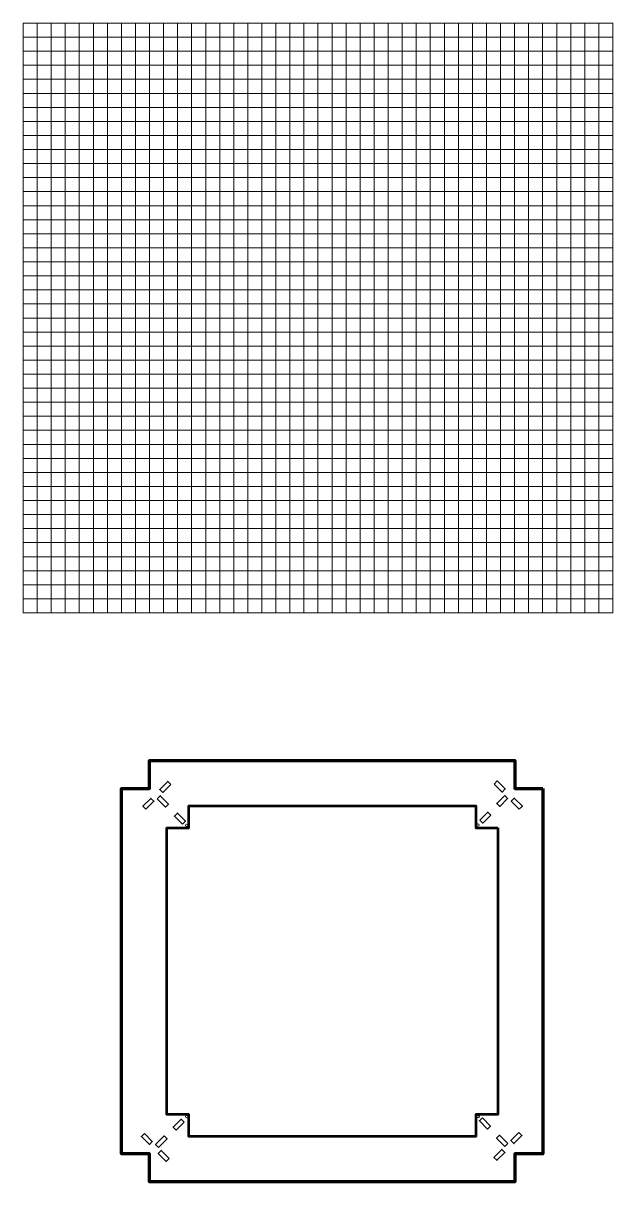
# Model space of a CAD drawing. Header units: centimetres. Extents: x -1 to 41, y -35 to 47.5.
import ezdxf

# ---------------------------------------------------------------- set-up
doc = ezdxf.new("R2010")
doc.units = ezdxf.units.CM
doc.header["$MEASUREMENT"] = 0
doc.layers.add('Capa 1', color=7, linetype='Continuous', lineweight=0)

# ---------------------------------------------------------------- blocks, each defined once
blk = doc.blocks.new('Block_1')
at = {"layer": 'Capa 1', "color": 254, "lineweight": 20}
for p, q in [((3.01, 47.521), (3.01, 23.523)), ((7.01, 47.521), (7.01, 23.523)), ((11.01, 47.521), (11.01, 23.523)), ((15.009, 47.521), (15.009, 23.523)), ((19.009, 47.521), (19.009, 23.523)), ((-0.989, 43.521), (23.009, 43.521)), ((-0.989, 39.521), (23.009, 39.521)), ((-0.989, 35.522), (23.009, 35.522)), ((-0.989, 31.522), (23.009, 31.522)), ((-0.989, 27.522), (23.009, 27.522))]:
    blk.add_line(p, q, dxfattribs=at)
blk.add_lwpolyline([(-0.989, 47.521), (23.009, 47.521), (23.009, 23.523), (-0.989, 23.523)], close=True, dxfattribs=at)
blk = doc.blocks.new('Block_2')
at = {"layer": 'Capa 1', "color": 254, "lineweight": 20}
for p, q in [((1.011, 47.521), (1.011, 35.522)), ((3.01, 47.521), (3.01, 35.522)), ((5.01, 47.521), (5.01, 35.522)), ((7.01, 47.521), (7.01, 35.522)), ((9.01, 47.521), (9.01, 35.522)), ((-0.989, 45.521), (11.01, 45.521)), ((-0.989, 43.521), (11.01, 43.521)), ((-0.989, 41.521), (11.01, 41.521)), ((-0.989, 39.521), (11.01, 39.521)), ((-0.989, 37.521), (11.01, 37.521))]:
    blk.add_line(p, q, dxfattribs=at)
blk.add_lwpolyline([(-0.989, 47.521), (11.01, 47.521), (11.01, 35.522), (-0.989, 35.522)], close=True, dxfattribs=at)
blk = doc.blocks.new('Block_3')
at = {"layer": 'Capa 1', "color": 254, "lineweight": 20}
for p, q in [((13.01, 47.521), (13.01, 35.522)), ((15.009, 47.521), (15.009, 35.522)), ((17.009, 47.521), (17.009, 35.522)), ((19.009, 47.521), (19.009, 35.522)), ((21.009, 47.521), (21.009, 35.522)), ((11.01, 45.521), (23.009, 45.521)), ((11.01, 43.521), (23.009, 43.521)), ((11.01, 41.521), (23.009, 41.521)), ((11.01, 39.521), (23.009, 39.521)), ((11.01, 37.521), (23.009, 37.521))]:
    blk.add_line(p, q, dxfattribs=at)
blk.add_lwpolyline([(11.01, 47.521), (23.009, 47.521), (23.009, 35.522), (11.01, 35.522)], close=True, dxfattribs=at)
blk = doc.blocks.new('Block_4')
at = {"layer": 'Capa 1', "color": 254, "lineweight": 20}
for p, q in [((1.011, 35.522), (1.011, 23.523)), ((3.01, 35.522), (3.01, 23.523)), ((5.01, 35.522), (5.01, 23.523)), ((7.01, 35.522), (7.01, 23.523)), ((9.01, 35.522), (9.01, 23.523)), ((-0.989, 33.522), (11.01, 33.522)), ((-0.989, 31.522), (11.01, 31.522)), ((-0.989, 29.522), (11.01, 29.522)), ((-0.989, 27.522), (11.01, 27.522)), ((-0.989, 25.522), (11.01, 25.522))]:
    blk.add_line(p, q, dxfattribs=at)
blk.add_lwpolyline([(-0.989, 35.522), (11.01, 35.522), (11.01, 23.523), (-0.989, 23.523)], close=True, dxfattribs=at)
blk = doc.blocks.new('Block_5')
at = {"layer": 'Capa 1', "color": 254, "lineweight": 20}
for p, q in [((13.01, 35.522), (13.01, 23.523)), ((15.009, 35.522), (15.009, 23.523)), ((17.009, 35.522), (17.009, 23.523)), ((19.009, 35.522), (19.009, 23.523)), ((21.009, 35.522), (21.009, 23.523)), ((23.009, 33.522), (11.01, 33.522)), ((23.009, 31.522), (11.01, 31.522)), ((23.009, 29.522), (11.01, 29.522)), ((23.009, 27.522), (11.01, 27.522)), ((23.009, 25.522), (11.01, 25.522))]:
    blk.add_line(p, q, dxfattribs=at)
blk.add_lwpolyline([(23.009, 35.522), (11.01, 35.522), (11.01, 23.523), (23.009, 23.523)], close=True, dxfattribs=at)
blk = doc.blocks.new('Block_6')
at = {"layer": 'Capa 1', "color": 254, "lineweight": 20}
for p, q in [((0.011, 47.521), (0.011, 41.521)), ((1.011, 47.521), (1.011, 41.521)), ((2.01, 47.521), (2.01, 41.521)), ((3.01, 47.521), (3.01, 41.521)), ((4.01, 47.521), (4.01, 41.521)), ((-0.989, 46.521), (5.01, 46.521)), ((-0.989, 45.521), (5.01, 45.521)), ((-0.989, 44.521), (5.01, 44.521)), ((-0.989, 43.521), (5.01, 43.521)), ((-0.989, 42.521), (5.01, 42.521))]:
    blk.add_line(p, q, dxfattribs=at)
blk.add_lwpolyline([(-0.989, 47.521), (5.01, 47.521), (5.01, 41.521), (-0.989, 41.521)], close=True, dxfattribs=at)
blk = doc.blocks.new('Block_7')
at = {"layer": 'Capa 1', "color": 254, "lineweight": 20}
for p, q in [((6.01, 47.521), (6.01, 41.521)), ((7.01, 47.521), (7.01, 41.521)), ((8.01, 47.521), (8.01, 41.521)), ((9.01, 47.521), (9.01, 41.521)), ((10.01, 47.521), (10.01, 41.521)), ((5.01, 46.521), (11.01, 46.521)), ((5.01, 45.521), (11.01, 45.521)), ((5.01, 44.521), (11.01, 44.521)), ((5.01, 43.521), (11.01, 43.521)), ((5.01, 42.521), (11.01, 42.521))]:
    blk.add_line(p, q, dxfattribs=at)
blk.add_lwpolyline([(5.01, 47.521), (11.01, 47.521), (11.01, 41.521), (5.01, 41.521)], close=True, dxfattribs=at)
blk = doc.blocks.new('Block_8')
at = {"layer": 'Capa 1', "color": 254, "lineweight": 20}
for p, q in [((12.01, 47.521), (12.01, 41.521)), ((13.01, 47.521), (13.01, 41.521)), ((14.01, 47.521), (14.01, 41.521)), ((15.009, 47.521), (15.009, 41.521)), ((16.009, 47.521), (16.009, 41.521)), ((11.01, 46.521), (17.009, 46.521)), ((11.01, 45.521), (17.009, 45.521)), ((11.01, 44.521), (17.009, 44.521)), ((11.01, 43.521), (17.009, 43.521)), ((11.01, 42.521), (17.009, 42.521))]:
    blk.add_line(p, q, dxfattribs=at)
blk.add_lwpolyline([(11.01, 47.521), (17.009, 47.521), (17.009, 41.521), (11.01, 41.521)], close=True, dxfattribs=at)
blk = doc.blocks.new('Block_9')
at = {"layer": 'Capa 1', "color": 254, "lineweight": 20}
for p, q in [((18.009, 47.521), (18.009, 41.521)), ((19.009, 47.521), (19.009, 41.521)), ((20.009, 47.521), (20.009, 41.521)), ((21.009, 47.521), (21.009, 41.521)), ((22.009, 47.521), (22.009, 41.521)), ((17.009, 46.521), (23.009, 46.521)), ((17.009, 45.521), (23.009, 45.521)), ((17.009, 44.521), (23.009, 44.521)), ((17.009, 43.521), (23.009, 43.521)), ((17.009, 42.521), (23.009, 42.521))]:
    blk.add_line(p, q, dxfattribs=at)
blk.add_lwpolyline([(17.009, 47.521), (23.009, 47.521), (23.009, 41.521), (17.009, 41.521)], close=True, dxfattribs=at)
blk = doc.blocks.new('Block_10')
at = {"layer": 'Capa 1', "color": 254, "lineweight": 20}
for p, q in [((0.011, 41.521), (0.011, 35.522)), ((1.011, 41.521), (1.011, 35.522)), ((2.01, 41.521), (2.01, 35.522)), ((3.01, 41.521), (3.01, 35.522)), ((4.01, 41.521), (4.01, 35.522)), ((-0.989, 40.521), (5.01, 40.521)), ((-0.989, 39.521), (5.01, 39.521)), ((-0.989, 38.521), (5.01, 38.521)), ((-0.989, 37.521), (5.01, 37.521)), ((-0.989, 36.521), (5.01, 36.521))]:
    blk.add_line(p, q, dxfattribs=at)
blk.add_lwpolyline([(-0.989, 41.521), (5.01, 41.521), (5.01, 35.522), (-0.989, 35.522)], close=True, dxfattribs=at)
blk = doc.blocks.new('Block_11')
at = {"layer": 'Capa 1', "color": 254, "lineweight": 20}
for p, q in [((6.01, 41.521), (6.01, 35.522)), ((7.01, 41.521), (7.01, 35.522)), ((8.01, 41.521), (8.01, 35.522)), ((9.01, 41.521), (9.01, 35.522)), ((10.01, 41.521), (10.01, 35.522)), ((5.01, 40.521), (11.01, 40.521)), ((5.01, 39.521), (11.01, 39.521)), ((5.01, 38.521), (11.01, 38.521)), ((5.01, 37.521), (11.01, 37.521)), ((5.01, 36.521), (11.01, 36.521))]:
    blk.add_line(p, q, dxfattribs=at)
blk.add_lwpolyline([(5.01, 41.521), (11.01, 41.521), (11.01, 35.522), (5.01, 35.522)], close=True, dxfattribs=at)
blk = doc.blocks.new('Block_12')
at = {"layer": 'Capa 1', "color": 254, "lineweight": 20}
for p, q in [((12.01, 41.521), (12.01, 35.522)), ((13.01, 41.521), (13.01, 35.522)), ((14.01, 41.521), (14.01, 35.522)), ((15.009, 41.521), (15.009, 35.522)), ((16.009, 41.521), (16.009, 35.522)), ((11.01, 40.521), (17.009, 40.521)), ((11.01, 39.521), (17.009, 39.521)), ((11.01, 38.521), (17.009, 38.521)), ((11.01, 37.521), (17.009, 37.521)), ((11.01, 36.521), (17.009, 36.521))]:
    blk.add_line(p, q, dxfattribs=at)
blk.add_lwpolyline([(11.01, 41.521), (17.009, 41.521), (17.009, 35.522), (11.01, 35.522)], close=True, dxfattribs=at)
blk = doc.blocks.new('Block_13')
at = {"layer": 'Capa 1', "color": 254, "lineweight": 20}
for p, q in [((18.009, 41.521), (18.009, 35.522)), ((19.009, 41.521), (19.009, 35.522)), ((20.009, 41.521), (20.009, 35.522)), ((21.009, 41.521), (21.009, 35.522)), ((22.009, 41.521), (22.009, 35.522)), ((17.009, 40.521), (23.009, 40.521)), ((17.009, 39.521), (23.009, 39.521)), ((17.009, 38.521), (23.009, 38.521)), ((17.009, 37.521), (23.009, 37.521)), ((17.009, 36.521), (23.009, 36.521))]:
    blk.add_line(p, q, dxfattribs=at)
blk.add_lwpolyline([(17.009, 41.521), (23.009, 41.521), (23.009, 35.522), (17.009, 35.522)], close=True, dxfattribs=at)
blk = doc.blocks.new('Block_14')
at = {"layer": 'Capa 1', "color": 254, "lineweight": 20}
for p, q in [((0.011, 35.522), (0.011, 29.522)), ((1.011, 35.522), (1.011, 29.522)), ((2.01, 35.522), (2.01, 29.522)), ((3.01, 35.522), (3.01, 29.522)), ((4.01, 35.522), (4.01, 29.522)), ((-0.989, 34.522), (5.01, 34.522)), ((-0.989, 33.522), (5.01, 33.522)), ((-0.989, 32.522), (5.01, 32.522)), ((-0.989, 31.522), (5.01, 31.522)), ((-0.989, 30.522), (5.01, 30.522))]:
    blk.add_line(p, q, dxfattribs=at)
blk.add_lwpolyline([(-0.989, 35.522), (5.01, 35.522), (5.01, 29.522), (-0.989, 29.522)], close=True, dxfattribs=at)
blk = doc.blocks.new('Block_15')
at = {"layer": 'Capa 1', "color": 254, "lineweight": 20}
for p, q in [((6.01, 35.522), (6.01, 29.522)), ((7.01, 35.522), (7.01, 29.522)), ((8.01, 35.522), (8.01, 29.522)), ((9.01, 35.522), (9.01, 29.522)), ((10.01, 35.522), (10.01, 29.522)), ((5.01, 34.522), (11.01, 34.522)), ((5.01, 33.522), (11.01, 33.522)), ((5.01, 32.522), (11.01, 32.522)), ((5.01, 31.522), (11.01, 31.522)), ((5.01, 30.522), (11.01, 30.522))]:
    blk.add_line(p, q, dxfattribs=at)
blk.add_lwpolyline([(5.01, 35.522), (11.01, 35.522), (11.01, 29.522), (5.01, 29.522)], close=True, dxfattribs=at)
blk = doc.blocks.new('Block_16')
at = {"layer": 'Capa 1', "color": 254, "lineweight": 20}
for p, q in [((12.01, 35.522), (12.01, 29.522)), ((13.01, 35.522), (13.01, 29.522)), ((14.01, 35.522), (14.01, 29.522)), ((15.009, 35.522), (15.009, 29.522)), ((16.009, 35.522), (16.009, 29.522)), ((11.01, 34.522), (17.009, 34.522)), ((11.01, 33.522), (17.009, 33.522)), ((11.01, 32.522), (17.009, 32.522)), ((11.01, 31.522), (17.009, 31.522)), ((11.01, 30.522), (17.009, 30.522))]:
    blk.add_line(p, q, dxfattribs=at)
blk.add_lwpolyline([(11.01, 35.522), (17.009, 35.522), (17.009, 29.522), (11.01, 29.522)], close=True, dxfattribs=at)
blk = doc.blocks.new('Block_17')
at = {"layer": 'Capa 1', "color": 254, "lineweight": 20}
for p, q in [((18.009, 35.522), (18.009, 29.522)), ((19.009, 35.522), (19.009, 29.522)), ((20.009, 35.522), (20.009, 29.522)), ((21.009, 35.522), (21.009, 29.522)), ((22.009, 35.522), (22.009, 29.522)), ((17.009, 34.522), (23.009, 34.522)), ((17.009, 33.522), (23.009, 33.522)), ((17.009, 32.522), (23.009, 32.522)), ((17.009, 31.522), (23.009, 31.522)), ((17.009, 30.522), (23.009, 30.522))]:
    blk.add_line(p, q, dxfattribs=at)
blk.add_lwpolyline([(17.009, 35.522), (23.009, 35.522), (23.009, 29.522), (17.009, 29.522)], close=True, dxfattribs=at)
blk = doc.blocks.new('Block_18')
at = {"layer": 'Capa 1', "color": 254, "lineweight": 20}
for p, q in [((0.011, 29.522), (0.011, 23.523)), ((1.011, 29.522), (1.011, 23.523)), ((2.01, 29.522), (2.01, 23.523)), ((3.01, 29.522), (3.01, 23.523)), ((4.01, 29.522), (4.01, 23.523)), ((-0.989, 28.522), (5.01, 28.522)), ((-0.989, 27.522), (5.01, 27.522)), ((-0.989, 26.522), (5.01, 26.522)), ((-0.989, 25.522), (5.01, 25.522)), ((-0.989, 24.522), (5.01, 24.522))]:
    blk.add_line(p, q, dxfattribs=at)
blk.add_lwpolyline([(-0.989, 29.522), (5.01, 29.522), (5.01, 23.523), (-0.989, 23.523)], close=True, dxfattribs=at)
blk = doc.blocks.new('Block_19')
at = {"layer": 'Capa 1', "color": 254, "lineweight": 20}
for p, q in [((6.01, 29.522), (6.01, 23.523)), ((7.01, 29.522), (7.01, 23.523)), ((8.01, 29.522), (8.01, 23.523)), ((9.01, 29.522), (9.01, 23.523)), ((10.01, 29.522), (10.01, 23.523)), ((5.01, 28.522), (11.01, 28.522)), ((5.01, 27.522), (11.01, 27.522)), ((5.01, 26.522), (11.01, 26.522)), ((5.01, 25.522), (11.01, 25.522)), ((5.01, 24.522), (11.01, 24.522))]:
    blk.add_line(p, q, dxfattribs=at)
blk.add_lwpolyline([(5.01, 29.522), (11.01, 29.522), (11.01, 23.523), (5.01, 23.523)], close=True, dxfattribs=at)
blk = doc.blocks.new('Block_20')
at = {"layer": 'Capa 1', "color": 254, "lineweight": 20}
for p, q in [((12.01, 29.522), (12.01, 23.523)), ((13.01, 29.522), (13.01, 23.523)), ((14.01, 29.522), (14.01, 23.523)), ((15.009, 29.522), (15.009, 23.523)), ((16.009, 29.522), (16.009, 23.523)), ((11.01, 28.522), (17.009, 28.522)), ((11.01, 27.522), (17.009, 27.522)), ((11.01, 26.522), (17.009, 26.522)), ((11.01, 25.522), (17.009, 25.522)), ((11.01, 24.522), (17.009, 24.522))]:
    blk.add_line(p, q, dxfattribs=at)
blk.add_lwpolyline([(11.01, 29.522), (17.009, 29.522), (17.009, 23.523), (11.01, 23.523)], close=True, dxfattribs=at)
blk = doc.blocks.new('Block_21')
at = {"layer": 'Capa 1', "color": 254, "lineweight": 20}
for p, q in [((18.009, 29.522), (18.009, 23.523)), ((19.009, 29.522), (19.009, 23.523)), ((20.009, 29.522), (20.009, 23.523)), ((21.009, 29.522), (21.009, 23.523)), ((22.009, 29.522), (22.009, 23.523)), ((17.009, 28.522), (23.009, 28.522)), ((17.009, 27.522), (23.009, 27.522)), ((17.009, 26.522), (23.009, 26.522)), ((17.009, 25.522), (23.009, 25.522)), ((17.009, 24.522), (23.009, 24.522))]:
    blk.add_line(p, q, dxfattribs=at)
blk.add_lwpolyline([(17.009, 29.522), (23.009, 29.522), (23.009, 23.523), (17.009, 23.523)], close=True, dxfattribs=at)
blk = doc.blocks.new('Block_22')
at = {"layer": 'Capa 1', "color": 254, "lineweight": 20}
for p, q in [((25.009, 47.521), (25.009, 35.522)), ((27.008, 47.521), (27.008, 35.522)), ((29.008, 47.521), (29.008, 35.522)), ((31.008, 47.521), (31.008, 35.522)), ((33.008, 47.521), (33.008, 35.522)), ((23.009, 45.521), (35.008, 45.521)), ((23.009, 43.521), (35.008, 43.521)), ((23.009, 41.521), (35.008, 41.521)), ((23.009, 39.521), (35.008, 39.521)), ((23.009, 37.521), (35.008, 37.521))]:
    blk.add_line(p, q, dxfattribs=at)
blk.add_lwpolyline([(23.009, 47.521), (35.008, 47.521), (35.008, 35.522), (23.009, 35.522)], close=True, dxfattribs=at)
blk = doc.blocks.new('Block_23')
at = {"layer": 'Capa 1', "color": 254, "lineweight": 20}
for p, q in [((25.009, 35.522), (25.009, 23.523)), ((27.008, 35.522), (27.008, 23.523)), ((29.008, 35.522), (29.008, 23.523)), ((31.008, 35.522), (31.008, 23.523)), ((33.008, 35.522), (33.008, 23.523)), ((23.009, 33.522), (35.008, 33.522)), ((23.009, 31.522), (35.008, 31.522)), ((23.009, 29.522), (35.008, 29.522)), ((23.009, 27.522), (35.008, 27.522)), ((23.009, 25.522), (35.008, 25.522))]:
    blk.add_line(p, q, dxfattribs=at)
blk.add_lwpolyline([(23.009, 35.522), (35.008, 35.522), (35.008, 23.523), (23.009, 23.523)], close=True, dxfattribs=at)
blk = doc.blocks.new('Block_24')
at = {"layer": 'Capa 1', "color": 254, "lineweight": 20}
for p, q in [((24.009, 47.521), (24.009, 41.521)), ((25.009, 47.521), (25.009, 41.521)), ((26.009, 47.521), (26.009, 41.521)), ((27.008, 47.521), (27.008, 41.521)), ((28.008, 47.521), (28.008, 41.521)), ((23.009, 46.521), (29.008, 46.521)), ((23.009, 45.521), (29.008, 45.521)), ((23.009, 44.521), (29.008, 44.521)), ((23.009, 43.521), (29.008, 43.521)), ((23.009, 42.521), (29.008, 42.521))]:
    blk.add_line(p, q, dxfattribs=at)
blk.add_lwpolyline([(23.009, 47.521), (29.008, 47.521), (29.008, 41.521), (23.009, 41.521)], close=True, dxfattribs=at)
blk = doc.blocks.new('Block_25')
at = {"layer": 'Capa 1', "color": 254, "lineweight": 20}
for p, q in [((30.008, 47.521), (30.008, 41.521)), ((31.008, 47.521), (31.008, 41.521)), ((32.008, 47.521), (32.008, 41.521)), ((33.008, 47.521), (33.008, 41.521)), ((34.008, 47.521), (34.008, 41.521)), ((29.008, 46.521), (35.008, 46.521)), ((29.008, 45.521), (35.008, 45.521)), ((29.008, 44.521), (35.008, 44.521)), ((29.008, 43.521), (35.008, 43.521)), ((29.008, 42.521), (35.008, 42.521))]:
    blk.add_line(p, q, dxfattribs=at)
blk.add_lwpolyline([(29.008, 47.521), (35.008, 47.521), (35.008, 41.521), (29.008, 41.521)], close=True, dxfattribs=at)
blk = doc.blocks.new('Block_26')
at = {"layer": 'Capa 1', "color": 254, "lineweight": 20}
for p, q in [((36.008, 47.521), (36.008, 41.521)), ((37.008, 47.521), (37.008, 41.521)), ((38.008, 47.521), (38.008, 41.521)), ((39.007, 47.521), (39.007, 41.521)), ((40.007, 47.521), (40.007, 41.521)), ((35.008, 46.521), (41.007, 46.521)), ((35.008, 45.521), (41.007, 45.521)), ((35.008, 44.521), (41.007, 44.521)), ((35.008, 43.521), (41.007, 43.521)), ((35.008, 42.521), (41.007, 42.521))]:
    blk.add_line(p, q, dxfattribs=at)
blk.add_lwpolyline([(35.008, 47.521), (41.007, 47.521), (41.007, 41.521), (35.008, 41.521)], close=True, dxfattribs=at)
blk = doc.blocks.new('Block_27')
at = {"layer": 'Capa 1', "color": 254, "lineweight": 20}
for p, q in [((24.009, 41.521), (24.009, 35.522)), ((25.009, 41.521), (25.009, 35.522)), ((26.009, 41.521), (26.009, 35.522)), ((27.008, 41.521), (27.008, 35.522)), ((28.008, 41.521), (28.008, 35.522)), ((23.009, 40.521), (29.008, 40.521)), ((23.009, 39.521), (29.008, 39.521)), ((23.009, 38.521), (29.008, 38.521)), ((23.009, 37.521), (29.008, 37.521)), ((23.009, 36.521), (29.008, 36.521))]:
    blk.add_line(p, q, dxfattribs=at)
blk.add_lwpolyline([(23.009, 41.521), (29.008, 41.521), (29.008, 35.522), (23.009, 35.522)], close=True, dxfattribs=at)
blk = doc.blocks.new('Block_28')
at = {"layer": 'Capa 1', "color": 254, "lineweight": 20}
for p, q in [((30.008, 41.521), (30.008, 35.522)), ((31.008, 41.521), (31.008, 35.522)), ((32.008, 41.521), (32.008, 35.522)), ((33.008, 41.521), (33.008, 35.522)), ((34.008, 41.521), (34.008, 35.522)), ((29.008, 40.521), (35.008, 40.521)), ((29.008, 39.521), (35.008, 39.521)), ((29.008, 38.521), (35.008, 38.521)), ((29.008, 37.521), (35.008, 37.521)), ((29.008, 36.521), (35.008, 36.521))]:
    blk.add_line(p, q, dxfattribs=at)
blk.add_lwpolyline([(29.008, 41.521), (35.008, 41.521), (35.008, 35.522), (29.008, 35.522)], close=True, dxfattribs=at)
blk = doc.blocks.new('Block_29')
at = {"layer": 'Capa 1', "color": 254, "lineweight": 20}
for p, q in [((36.008, 41.521), (36.008, 35.522)), ((37.008, 41.521), (37.008, 35.522)), ((38.008, 41.521), (38.008, 35.522)), ((39.007, 41.521), (39.007, 35.522)), ((40.007, 41.521), (40.007, 35.522)), ((35.008, 40.521), (41.007, 40.521)), ((35.008, 39.521), (41.007, 39.521)), ((35.008, 38.521), (41.007, 38.521)), ((35.008, 37.521), (41.007, 37.521)), ((35.008, 36.521), (41.007, 36.521))]:
    blk.add_line(p, q, dxfattribs=at)
blk.add_lwpolyline([(35.008, 41.521), (41.007, 41.521), (41.007, 35.522), (35.008, 35.522)], close=True, dxfattribs=at)
blk = doc.blocks.new('Block_30')
at = {"layer": 'Capa 1', "color": 254, "lineweight": 20}
for p, q in [((24.009, 35.522), (24.009, 29.522)), ((25.009, 35.522), (25.009, 29.522)), ((26.009, 35.522), (26.009, 29.522)), ((27.008, 35.522), (27.008, 29.522)), ((28.008, 35.522), (28.008, 29.522)), ((23.009, 34.522), (29.008, 34.522)), ((23.009, 33.522), (29.008, 33.522)), ((23.009, 32.522), (29.008, 32.522)), ((23.009, 31.522), (29.008, 31.522)), ((23.009, 30.522), (29.008, 30.522))]:
    blk.add_line(p, q, dxfattribs=at)
blk.add_lwpolyline([(23.009, 35.522), (29.008, 35.522), (29.008, 29.522), (23.009, 29.522)], close=True, dxfattribs=at)
blk = doc.blocks.new('Block_31')
at = {"layer": 'Capa 1', "color": 254, "lineweight": 20}
for p, q in [((30.008, 35.522), (30.008, 29.522)), ((31.008, 35.522), (31.008, 29.522)), ((32.008, 35.522), (32.008, 29.522)), ((33.008, 35.522), (33.008, 29.522)), ((34.008, 35.522), (34.008, 29.522)), ((29.008, 34.522), (35.008, 34.522)), ((29.008, 33.522), (35.008, 33.522)), ((29.008, 32.522), (35.008, 32.522)), ((29.008, 31.522), (35.008, 31.522)), ((29.008, 30.522), (35.008, 30.522))]:
    blk.add_line(p, q, dxfattribs=at)
blk.add_lwpolyline([(29.008, 35.522), (35.008, 35.522), (35.008, 29.522), (29.008, 29.522)], close=True, dxfattribs=at)
blk = doc.blocks.new('Block_32')
at = {"layer": 'Capa 1', "color": 254, "lineweight": 20}
for p, q in [((36.008, 35.522), (36.008, 29.522)), ((37.008, 35.522), (37.008, 29.522)), ((38.008, 35.522), (38.008, 29.522)), ((39.007, 35.522), (39.007, 29.522)), ((40.007, 35.522), (40.007, 29.522)), ((35.008, 34.522), (41.007, 34.522)), ((35.008, 33.522), (41.007, 33.522)), ((35.008, 32.522), (41.007, 32.522)), ((35.008, 31.522), (41.007, 31.522)), ((35.008, 30.522), (41.007, 30.522))]:
    blk.add_line(p, q, dxfattribs=at)
blk.add_lwpolyline([(35.008, 35.522), (41.007, 35.522), (41.007, 29.522), (35.008, 29.522)], close=True, dxfattribs=at)
blk = doc.blocks.new('Block_33')
at = {"layer": 'Capa 1', "color": 254, "lineweight": 20}
for p, q in [((24.009, 29.522), (24.009, 23.523)), ((25.009, 29.522), (25.009, 23.523)), ((26.009, 29.522), (26.009, 23.523)), ((27.008, 29.522), (27.008, 23.523)), ((28.008, 29.522), (28.008, 23.523)), ((23.009, 28.522), (29.008, 28.522)), ((23.009, 27.522), (29.008, 27.522)), ((23.009, 26.522), (29.008, 26.522)), ((23.009, 25.522), (29.008, 25.522)), ((23.009, 24.522), (29.008, 24.522))]:
    blk.add_line(p, q, dxfattribs=at)
blk.add_lwpolyline([(23.009, 29.522), (29.008, 29.522), (29.008, 23.523), (23.009, 23.523)], close=True, dxfattribs=at)
blk = doc.blocks.new('Block_34')
at = {"layer": 'Capa 1', "color": 254, "lineweight": 20}
for p, q in [((30.008, 29.522), (30.008, 23.523)), ((31.008, 29.522), (31.008, 23.523)), ((32.008, 29.522), (32.008, 23.523)), ((33.008, 29.522), (33.008, 23.523)), ((34.008, 29.522), (34.008, 23.523)), ((29.008, 28.522), (35.008, 28.522)), ((29.008, 27.522), (35.008, 27.522)), ((29.008, 26.522), (35.008, 26.522)), ((29.008, 25.522), (35.008, 25.522)), ((29.008, 24.522), (35.008, 24.522))]:
    blk.add_line(p, q, dxfattribs=at)
blk.add_lwpolyline([(29.008, 29.522), (35.008, 29.522), (35.008, 23.523), (29.008, 23.523)], close=True, dxfattribs=at)
blk = doc.blocks.new('Block_35')
at = {"layer": 'Capa 1', "color": 254, "lineweight": 20}
for p, q in [((36.008, 29.522), (36.008, 23.523)), ((37.008, 29.522), (37.008, 23.523)), ((38.008, 29.522), (38.008, 23.523)), ((39.007, 29.522), (39.007, 23.523)), ((40.007, 29.522), (40.007, 23.523)), ((35.008, 28.522), (41.007, 28.522)), ((35.008, 27.522), (41.007, 27.522)), ((35.008, 26.522), (41.007, 26.522)), ((35.008, 25.522), (41.007, 25.522)), ((35.008, 24.522), (41.007, 24.522))]:
    blk.add_line(p, q, dxfattribs=at)
blk.add_lwpolyline([(35.008, 29.522), (41.007, 29.522), (41.007, 23.523), (35.008, 23.523)], close=True, dxfattribs=at)
blk = doc.blocks.new('Block_36')
at = {"layer": 'Capa 1', "color": 254, "lineweight": 20}
for p, q in [((1.011, 23.523), (1.011, 11.524)), ((3.01, 23.523), (3.01, 11.524)), ((5.01, 23.523), (5.01, 11.524)), ((7.01, 23.523), (7.01, 11.524)), ((9.01, 23.523), (9.01, 11.524)), ((-0.989, 21.523), (11.01, 21.523)), ((-0.989, 19.523), (11.01, 19.523)), ((-0.989, 17.523), (11.01, 17.523)), ((-0.989, 15.523), (11.01, 15.523)), ((-0.989, 13.523), (11.01, 13.523))]:
    blk.add_line(p, q, dxfattribs=at)
blk.add_lwpolyline([(-0.989, 23.523), (11.01, 23.523), (11.01, 11.524), (-0.989, 11.524)], close=True, dxfattribs=at)
blk = doc.blocks.new('Block_37')
at = {"layer": 'Capa 1', "color": 254, "lineweight": 20}
for p, q in [((13.01, 23.523), (13.01, 11.524)), ((15.009, 23.523), (15.009, 11.524)), ((17.009, 23.523), (17.009, 11.524)), ((19.009, 23.523), (19.009, 11.524)), ((21.009, 23.523), (21.009, 11.524)), ((11.01, 21.523), (23.009, 21.523)), ((11.01, 19.523), (23.009, 19.523)), ((11.01, 17.523), (23.009, 17.523)), ((11.01, 15.523), (23.009, 15.523)), ((11.01, 13.523), (23.009, 13.523))]:
    blk.add_line(p, q, dxfattribs=at)
blk.add_lwpolyline([(11.01, 23.523), (23.009, 23.523), (23.009, 11.524), (11.01, 11.524)], close=True, dxfattribs=at)
blk = doc.blocks.new('Block_38')
at = {"layer": 'Capa 1', "color": 254, "lineweight": 20}
for p, q in [((0.011, 23.523), (0.011, 17.523)), ((1.011, 23.523), (1.011, 17.523)), ((2.01, 23.523), (2.01, 17.523)), ((3.01, 23.523), (3.01, 17.523)), ((4.01, 23.523), (4.01, 17.523)), ((-0.989, 22.523), (5.01, 22.523)), ((-0.989, 21.523), (5.01, 21.523)), ((-0.989, 20.523), (5.01, 20.523)), ((-0.989, 19.523), (5.01, 19.523)), ((-0.989, 18.523), (5.01, 18.523))]:
    blk.add_line(p, q, dxfattribs=at)
blk.add_lwpolyline([(-0.989, 23.523), (5.01, 23.523), (5.01, 17.523), (-0.989, 17.523)], close=True, dxfattribs=at)
blk = doc.blocks.new('Block_39')
at = {"layer": 'Capa 1', "color": 254, "lineweight": 20}
for p, q in [((6.01, 23.523), (6.01, 17.523)), ((7.01, 23.523), (7.01, 17.523)), ((8.01, 23.523), (8.01, 17.523)), ((9.01, 23.523), (9.01, 17.523)), ((10.01, 23.523), (10.01, 17.523)), ((5.01, 22.523), (11.01, 22.523)), ((5.01, 21.523), (11.01, 21.523)), ((5.01, 20.523), (11.01, 20.523)), ((5.01, 19.523), (11.01, 19.523)), ((5.01, 18.523), (11.01, 18.523))]:
    blk.add_line(p, q, dxfattribs=at)
blk.add_lwpolyline([(5.01, 23.523), (11.01, 23.523), (11.01, 17.523), (5.01, 17.523)], close=True, dxfattribs=at)
blk = doc.blocks.new('Block_40')
at = {"layer": 'Capa 1', "color": 254, "lineweight": 20}
for p, q in [((12.01, 23.523), (12.01, 17.523)), ((13.01, 23.523), (13.01, 17.523)), ((14.01, 23.523), (14.01, 17.523)), ((15.009, 23.523), (15.009, 17.523)), ((16.009, 23.523), (16.009, 17.523)), ((11.01, 22.523), (17.009, 22.523)), ((11.01, 21.523), (17.009, 21.523)), ((11.01, 20.523), (17.009, 20.523)), ((11.01, 19.523), (17.009, 19.523)), ((11.01, 18.523), (17.009, 18.523))]:
    blk.add_line(p, q, dxfattribs=at)
blk.add_lwpolyline([(11.01, 23.523), (17.009, 23.523), (17.009, 17.523), (11.01, 17.523)], close=True, dxfattribs=at)
blk = doc.blocks.new('Block_41')
at = {"layer": 'Capa 1', "color": 254, "lineweight": 20}
for p, q in [((18.009, 23.523), (18.009, 17.523)), ((19.009, 23.523), (19.009, 17.523)), ((20.009, 23.523), (20.009, 17.523)), ((21.009, 23.523), (21.009, 17.523)), ((22.009, 23.523), (22.009, 17.523)), ((17.009, 22.523), (23.009, 22.523)), ((17.009, 21.523), (23.009, 21.523)), ((17.009, 20.523), (23.009, 20.523)), ((17.009, 19.523), (23.009, 19.523)), ((17.009, 18.523), (23.009, 18.523))]:
    blk.add_line(p, q, dxfattribs=at)
blk.add_lwpolyline([(17.009, 23.523), (23.009, 23.523), (23.009, 17.523), (17.009, 17.523)], close=True, dxfattribs=at)
blk = doc.blocks.new('Block_42')
at = {"layer": 'Capa 1', "color": 254, "lineweight": 20}
for p, q in [((0.011, 17.523), (0.011, 11.524)), ((1.011, 17.523), (1.011, 11.524)), ((2.01, 17.523), (2.01, 11.524)), ((3.01, 17.523), (3.01, 11.524)), ((4.01, 17.523), (4.01, 11.524)), ((-0.989, 16.523), (5.01, 16.523)), ((-0.989, 15.523), (5.01, 15.523)), ((-0.989, 14.523), (5.01, 14.523)), ((-0.989, 13.523), (5.01, 13.523)), ((-0.989, 12.523), (5.01, 12.523))]:
    blk.add_line(p, q, dxfattribs=at)
blk.add_lwpolyline([(-0.989, 17.523), (5.01, 17.523), (5.01, 11.524), (-0.989, 11.524)], close=True, dxfattribs=at)
blk = doc.blocks.new('Block_43')
at = {"layer": 'Capa 1', "color": 254, "lineweight": 20}
for p, q in [((6.01, 17.523), (6.01, 11.524)), ((7.01, 17.523), (7.01, 11.524)), ((8.01, 17.523), (8.01, 11.524)), ((9.01, 17.523), (9.01, 11.524)), ((10.01, 17.523), (10.01, 11.524)), ((5.01, 16.523), (11.01, 16.523)), ((5.01, 15.523), (11.01, 15.523)), ((5.01, 14.523), (11.01, 14.523)), ((5.01, 13.523), (11.01, 13.523)), ((5.01, 12.523), (11.01, 12.523))]:
    blk.add_line(p, q, dxfattribs=at)
blk.add_lwpolyline([(5.01, 17.523), (11.01, 17.523), (11.01, 11.524), (5.01, 11.524)], close=True, dxfattribs=at)
blk = doc.blocks.new('Block_44')
at = {"layer": 'Capa 1', "color": 254, "lineweight": 20}
for p, q in [((12.01, 17.523), (12.01, 11.524)), ((13.01, 17.523), (13.01, 11.524)), ((14.01, 17.523), (14.01, 11.524)), ((15.009, 17.523), (15.009, 11.524)), ((16.009, 17.523), (16.009, 11.524)), ((11.01, 16.523), (17.009, 16.523)), ((11.01, 15.523), (17.009, 15.523)), ((11.01, 14.523), (17.009, 14.523)), ((11.01, 13.523), (17.009, 13.523)), ((11.01, 12.523), (17.009, 12.523))]:
    blk.add_line(p, q, dxfattribs=at)
blk.add_lwpolyline([(11.01, 17.523), (17.009, 17.523), (17.009, 11.524), (11.01, 11.524)], close=True, dxfattribs=at)
blk = doc.blocks.new('Block_45')
at = {"layer": 'Capa 1', "color": 254, "lineweight": 20}
for p, q in [((18.009, 17.523), (18.009, 11.524)), ((19.009, 17.523), (19.009, 11.524)), ((20.009, 17.523), (20.009, 11.524)), ((21.009, 17.523), (21.009, 11.524)), ((22.009, 17.523), (22.009, 11.524)), ((17.009, 16.523), (23.009, 16.523)), ((17.009, 15.523), (23.009, 15.523)), ((17.009, 14.523), (23.009, 14.523)), ((17.009, 13.523), (23.009, 13.523)), ((17.009, 12.523), (23.009, 12.523))]:
    blk.add_line(p, q, dxfattribs=at)
blk.add_lwpolyline([(17.009, 17.523), (23.009, 17.523), (23.009, 11.524), (17.009, 11.524)], close=True, dxfattribs=at)
blk = doc.blocks.new('Block_46')
at = {"layer": 'Capa 1', "color": 254, "lineweight": 20}
for p, q in [((0.011, 11.524), (0.011, 5.524)), ((1.011, 11.524), (1.011, 5.524)), ((2.01, 11.524), (2.01, 5.524)), ((3.01, 11.524), (3.01, 5.524)), ((4.01, 11.524), (4.01, 5.524)), ((-0.989, 10.524), (5.01, 10.524)), ((-0.989, 9.524), (5.01, 9.524)), ((-0.989, 8.524), (5.01, 8.524)), ((-0.989, 7.524), (5.01, 7.524)), ((-0.989, 6.524), (5.01, 6.524))]:
    blk.add_line(p, q, dxfattribs=at)
blk.add_lwpolyline([(-0.989, 11.524), (5.01, 11.524), (5.01, 5.524), (-0.989, 5.524)], close=True, dxfattribs=at)
blk = doc.blocks.new('Block_47')
at = {"layer": 'Capa 1', "color": 254, "lineweight": 20}
for p, q in [((6.01, 11.524), (6.01, 5.524)), ((7.01, 11.524), (7.01, 5.524)), ((8.01, 11.524), (8.01, 5.524)), ((9.01, 11.524), (9.01, 5.524)), ((10.01, 11.524), (10.01, 5.524)), ((5.01, 10.524), (11.01, 10.524)), ((5.01, 9.524), (11.01, 9.524)), ((5.01, 8.524), (11.01, 8.524)), ((5.01, 7.524), (11.01, 7.524)), ((5.01, 6.524), (11.01, 6.524))]:
    blk.add_line(p, q, dxfattribs=at)
blk.add_lwpolyline([(5.01, 11.524), (11.01, 11.524), (11.01, 5.524), (5.01, 5.524)], close=True, dxfattribs=at)
blk = doc.blocks.new('Block_48')
at = {"layer": 'Capa 1', "color": 254, "lineweight": 20}
for p, q in [((12.01, 11.524), (12.01, 5.524)), ((13.01, 11.524), (13.01, 5.524)), ((14.01, 11.524), (14.01, 5.524)), ((15.009, 11.524), (15.009, 5.524)), ((16.009, 11.524), (16.009, 5.524)), ((11.01, 10.524), (17.009, 10.524)), ((11.01, 9.524), (17.009, 9.524)), ((11.01, 8.524), (17.009, 8.524)), ((11.01, 7.524), (17.009, 7.524)), ((11.01, 6.524), (17.009, 6.524))]:
    blk.add_line(p, q, dxfattribs=at)
blk.add_lwpolyline([(11.01, 11.524), (17.009, 11.524), (17.009, 5.524), (11.01, 5.524)], close=True, dxfattribs=at)
blk = doc.blocks.new('Block_49')
at = {"layer": 'Capa 1', "color": 254, "lineweight": 20}
for p, q in [((18.009, 11.524), (18.009, 5.524)), ((19.009, 11.524), (19.009, 5.524)), ((20.009, 11.524), (20.009, 5.524)), ((21.009, 11.524), (21.009, 5.524)), ((22.009, 11.524), (22.009, 5.524)), ((17.009, 10.524), (23.009, 10.524)), ((17.009, 9.524), (23.009, 9.524)), ((17.009, 8.524), (23.009, 8.524)), ((17.009, 7.524), (23.009, 7.524)), ((17.009, 6.524), (23.009, 6.524))]:
    blk.add_line(p, q, dxfattribs=at)
blk.add_lwpolyline([(17.009, 11.524), (23.009, 11.524), (23.009, 5.524), (17.009, 5.524)], close=True, dxfattribs=at)
blk = doc.blocks.new('Block_50')
at = {"layer": 'Capa 1', "color": 254, "lineweight": 20}
for p, q in [((25.009, 23.523), (25.009, 11.524)), ((27.008, 23.523), (27.008, 11.524)), ((29.008, 23.523), (29.008, 11.524)), ((31.008, 23.523), (31.008, 11.524)), ((33.008, 23.523), (33.008, 11.524)), ((23.009, 21.523), (35.008, 21.523)), ((23.009, 19.523), (35.008, 19.523)), ((23.009, 17.523), (35.008, 17.523)), ((23.009, 15.523), (35.008, 15.523)), ((23.009, 13.523), (35.008, 13.523))]:
    blk.add_line(p, q, dxfattribs=at)
blk.add_lwpolyline([(23.009, 23.523), (35.008, 23.523), (35.008, 11.524), (23.009, 11.524)], close=True, dxfattribs=at)
blk = doc.blocks.new('Block_51')
at = {"layer": 'Capa 1', "color": 254, "lineweight": 20}
for p, q in [((24.009, 23.523), (24.009, 17.523)), ((25.009, 23.523), (25.009, 17.523)), ((26.009, 23.523), (26.009, 17.523)), ((27.008, 23.523), (27.008, 17.523)), ((28.008, 23.523), (28.008, 17.523)), ((23.009, 22.523), (29.008, 22.523)), ((23.009, 21.523), (29.008, 21.523)), ((23.009, 20.523), (29.008, 20.523)), ((23.009, 19.523), (29.008, 19.523)), ((23.009, 18.523), (29.008, 18.523))]:
    blk.add_line(p, q, dxfattribs=at)
blk.add_lwpolyline([(23.009, 23.523), (29.008, 23.523), (29.008, 17.523), (23.009, 17.523)], close=True, dxfattribs=at)
blk = doc.blocks.new('Block_52')
at = {"layer": 'Capa 1', "color": 254, "lineweight": 20}
for p, q in [((30.008, 23.523), (30.008, 17.523)), ((31.008, 23.523), (31.008, 17.523)), ((32.008, 23.523), (32.008, 17.523)), ((33.008, 23.523), (33.008, 17.523)), ((34.008, 23.523), (34.008, 17.523)), ((29.008, 22.523), (35.008, 22.523)), ((29.008, 21.523), (35.008, 21.523)), ((29.008, 20.523), (35.008, 20.523)), ((29.008, 19.523), (35.008, 19.523)), ((29.008, 18.523), (35.008, 18.523))]:
    blk.add_line(p, q, dxfattribs=at)
blk.add_lwpolyline([(29.008, 23.523), (35.008, 23.523), (35.008, 17.523), (29.008, 17.523)], close=True, dxfattribs=at)
blk = doc.blocks.new('Block_53')
at = {"layer": 'Capa 1', "color": 254, "lineweight": 20}
for p, q in [((36.008, 23.523), (36.008, 17.523)), ((37.008, 23.523), (37.008, 17.523)), ((38.008, 23.523), (38.008, 17.523)), ((39.007, 23.523), (39.007, 17.523)), ((40.007, 23.523), (40.007, 17.523)), ((35.008, 22.523), (41.007, 22.523)), ((35.008, 21.523), (41.007, 21.523)), ((35.008, 20.523), (41.007, 20.523)), ((35.008, 19.523), (41.007, 19.523)), ((35.008, 18.523), (41.007, 18.523))]:
    blk.add_line(p, q, dxfattribs=at)
blk.add_lwpolyline([(35.008, 23.523), (41.007, 23.523), (41.007, 17.523), (35.008, 17.523)], close=True, dxfattribs=at)
blk = doc.blocks.new('Block_54')
at = {"layer": 'Capa 1', "color": 254, "lineweight": 20}
for p, q in [((24.009, 17.523), (24.009, 11.524)), ((25.009, 17.523), (25.009, 11.524)), ((26.009, 17.523), (26.009, 11.524)), ((27.008, 17.523), (27.008, 11.524)), ((28.008, 17.523), (28.008, 11.524)), ((23.009, 16.523), (29.008, 16.523)), ((23.009, 15.523), (29.008, 15.523)), ((23.009, 14.523), (29.008, 14.523)), ((23.009, 13.523), (29.008, 13.523)), ((23.009, 12.523), (29.008, 12.523))]:
    blk.add_line(p, q, dxfattribs=at)
blk.add_lwpolyline([(23.009, 17.523), (29.008, 17.523), (29.008, 11.524), (23.009, 11.524)], close=True, dxfattribs=at)
blk = doc.blocks.new('Block_55')
at = {"layer": 'Capa 1', "color": 254, "lineweight": 20}
for p, q in [((30.008, 17.523), (30.008, 11.524)), ((31.008, 17.523), (31.008, 11.524)), ((32.008, 17.523), (32.008, 11.524)), ((33.008, 17.523), (33.008, 11.524)), ((34.008, 17.523), (34.008, 11.524)), ((29.008, 16.523), (35.008, 16.523)), ((29.008, 15.523), (35.008, 15.523)), ((29.008, 14.523), (35.008, 14.523)), ((29.008, 13.523), (35.008, 13.523)), ((29.008, 12.523), (35.008, 12.523))]:
    blk.add_line(p, q, dxfattribs=at)
blk.add_lwpolyline([(29.008, 17.523), (35.008, 17.523), (35.008, 11.524), (29.008, 11.524)], close=True, dxfattribs=at)
blk = doc.blocks.new('Block_56')
at = {"layer": 'Capa 1', "color": 254, "lineweight": 20}
for p, q in [((36.008, 17.523), (36.008, 11.524)), ((37.008, 17.523), (37.008, 11.524)), ((38.008, 17.523), (38.008, 11.524)), ((39.007, 17.523), (39.007, 11.524)), ((40.007, 17.523), (40.007, 11.524)), ((35.008, 16.523), (41.007, 16.523)), ((35.008, 15.523), (41.007, 15.523)), ((35.008, 14.523), (41.007, 14.523)), ((35.008, 13.523), (41.007, 13.523)), ((35.008, 12.523), (41.007, 12.523))]:
    blk.add_line(p, q, dxfattribs=at)
blk.add_lwpolyline([(35.008, 17.523), (41.007, 17.523), (41.007, 11.524), (35.008, 11.524)], close=True, dxfattribs=at)
blk = doc.blocks.new('Block_57')
at = {"layer": 'Capa 1', "color": 254, "lineweight": 20}
for p, q in [((24.009, 11.524), (24.009, 5.524)), ((25.009, 11.524), (25.009, 5.524)), ((26.009, 11.524), (26.009, 5.524)), ((27.008, 11.524), (27.008, 5.524)), ((28.008, 11.524), (28.008, 5.524)), ((23.009, 10.524), (29.008, 10.524)), ((23.009, 9.524), (29.008, 9.524)), ((23.009, 8.524), (29.008, 8.524)), ((23.009, 7.524), (29.008, 7.524)), ((23.009, 6.524), (29.008, 6.524))]:
    blk.add_line(p, q, dxfattribs=at)
blk.add_lwpolyline([(23.009, 11.524), (29.008, 11.524), (29.008, 5.524), (23.009, 5.524)], close=True, dxfattribs=at)
blk = doc.blocks.new('Block_58')
at = {"layer": 'Capa 1', "color": 254, "lineweight": 20}
for p, q in [((30.008, 11.524), (30.008, 5.524)), ((31.008, 11.524), (31.008, 5.524)), ((32.008, 11.524), (32.008, 5.524)), ((33.008, 11.524), (33.008, 5.524)), ((34.008, 11.524), (34.008, 5.524)), ((29.008, 10.524), (35.008, 10.524)), ((29.008, 9.524), (35.008, 9.524)), ((29.008, 8.524), (35.008, 8.524)), ((29.008, 7.524), (35.008, 7.524)), ((29.008, 6.524), (35.008, 6.524))]:
    blk.add_line(p, q, dxfattribs=at)
blk.add_lwpolyline([(29.008, 11.524), (35.008, 11.524), (35.008, 5.524), (29.008, 5.524)], close=True, dxfattribs=at)
blk = doc.blocks.new('Block_59')
at = {"layer": 'Capa 1', "color": 254, "lineweight": 20}
for p, q in [((36.008, 11.524), (36.008, 5.524)), ((37.008, 11.524), (37.008, 5.524)), ((38.008, 11.524), (38.008, 5.524)), ((39.007, 11.524), (39.007, 5.524)), ((40.007, 11.524), (40.007, 5.524)), ((35.008, 10.524), (41.007, 10.524)), ((35.008, 9.524), (41.007, 9.524)), ((35.008, 8.524), (41.007, 8.524)), ((35.008, 7.524), (41.007, 7.524)), ((35.008, 6.524), (41.007, 6.524))]:
    blk.add_line(p, q, dxfattribs=at)
blk.add_lwpolyline([(35.008, 11.524), (41.007, 11.524), (41.007, 5.524), (35.008, 5.524)], close=True, dxfattribs=at)
blk = doc.blocks.new('Block_0')
at = {"layer": 'Capa 1'}
for name in ['Block_1', 'Block_2', 'Block_6', 'Block_7', 'Block_3', 'Block_8', 'Block_9', 'Block_22', 'Block_24', 'Block_25', 'Block_26', 'Block_10', 'Block_11', 'Block_12', 'Block_13', 'Block_27', 'Block_28', 'Block_29', 'Block_4', 'Block_14', 'Block_15', 'Block_5', 'Block_16', 'Block_17', 'Block_23', 'Block_30', 'Block_31', 'Block_32', 'Block_18', 'Block_19', 'Block_20', 'Block_21', 'Block_33', 'Block_34', 'Block_35', 'Block_36', 'Block_38', 'Block_39', 'Block_37', 'Block_40', 'Block_41', 'Block_50', 'Block_51', 'Block_52', 'Block_53', 'Block_42', 'Block_43', 'Block_44', 'Block_45', 'Block_54', 'Block_55', 'Block_56', 'Block_46', 'Block_47', 'Block_48', 'Block_49', 'Block_57', 'Block_58', 'Block_59']:
    blk.add_blockref(name, (0, 0), dxfattribs=at)
blk = doc.blocks.new('Block_61')
at = {"layer": 'Capa 1', "color": 1, "lineweight": 35}
for points in [[(34.318, -31.495), (34.529, -31.708), (33.962, -32.271), (33.751, -32.059)], [(32.544, -33.256), (33.112, -32.693), (33.323, -32.906), (32.755, -33.469)]]:
    blk.add_lwpolyline(points, close=True, dxfattribs=at)
blk = doc.blocks.new('Block_62')
at = {"layer": 'Capa 1', "color": 1, "lineweight": 35}
for points in [[(31.714, -30.442), (32.292, -31.032), (32.078, -31.242), (31.5, -30.652)], [(33.521, -32.272), (33.307, -32.482), (32.728, -31.893), (32.943, -31.683)]]:
    blk.add_lwpolyline(points, close=True, dxfattribs=at)
blk = doc.blocks.new('Block_63')
at = {"layer": 'Capa 1', "color": 1, "lineweight": 35}
for points in [[(32.558, -6.667), (32.778, -6.448), (33.349, -7.02), (33.13, -7.239)], [(34.344, -8.455), (33.773, -7.883), (33.992, -7.664), (34.563, -8.236)]]:
    blk.add_lwpolyline(points, close=True, dxfattribs=at)
blk = doc.blocks.new('Block_64')
at = {"layer": 'Capa 1', "color": 1, "lineweight": 35}
for points in [[(33.307, -7.486), (33.517, -7.7), (32.948, -8.262), (32.737, -8.048)], [(31.527, -9.242), (32.096, -8.68), (32.307, -8.894), (31.737, -9.455)]]:
    blk.add_lwpolyline(points, close=True, dxfattribs=at)
blk = doc.blocks.new('Block_65')
at = {"layer": 'Capa 1', "color": 1, "lineweight": 35}
for points in [[(9.521, -6.699), (8.955, -7.264), (8.743, -7.052), (9.309, -6.487)], [(7.752, -8.465), (7.54, -8.253), (8.106, -7.688), (8.318, -7.9)]]:
    blk.add_lwpolyline(points, close=True, dxfattribs=at)
blk = doc.blocks.new('Block_66')
at = {"layer": 'Capa 1', "color": 1, "lineweight": 35}
for points in [[(8.559, -7.712), (8.772, -7.501), (9.36, -8.097), (9.146, -8.308)], [(10.349, -9.518), (9.787, -8.949), (10.001, -8.738), (10.562, -9.308)]]:
    blk.add_lwpolyline(points, close=True, dxfattribs=at)
blk = doc.blocks.new('Block_67')
at = {"layer": 'Capa 1', "color": 1, "lineweight": 35}
for points in [[(7.644, -31.561), (8.209, -32.127), (7.997, -32.339), (7.432, -31.772)], [(9.409, -33.331), (9.197, -33.543), (8.632, -32.976), (8.845, -32.765)]]:
    blk.add_lwpolyline(points, close=True, dxfattribs=at)
blk = doc.blocks.new('Block_68')
at = {"layer": 'Capa 1', "color": 1, "lineweight": 35}
for points in [[(10.472, -30.756), (9.903, -31.317), (9.692, -31.104), (10.262, -30.543)], [(8.656, -32.545), (8.445, -32.332), (9.051, -31.735), (9.261, -31.949)]]:
    blk.add_lwpolyline(points, close=True, dxfattribs=at)
blk = doc.blocks.new('Block_60')
at = {"layer": 'Capa 1', "color": 1, "lineweight": 20}
for centre in [(10.652, -9.608), (31.403, -9.589), (10.664, -30.357), (31.41, -30.352)]:
    blk.add_circle(centre, 0.09, dxfattribs=at)
at = {"layer": 'Capa 1'}
for name in ['Block_65', 'Block_63', 'Block_66', 'Block_64', 'Block_62', 'Block_68', 'Block_67', 'Block_61']:
    blk.add_blockref(name, (0, 0), dxfattribs=at)

msp = doc.modelspace()

# ---------------------------------------------------------------- linework, layer by layer
at = {"layer": 'Capa 1', "color": 7, "lineweight": 70}
msp.add_lwpolyline([(36.021, -6.99), (36.021, -33.004), (34.026, -33.004), (34.026, -35), (8.016, -35), (8.016, -33.004), (6.021, -33.004), (6.021, -6.99), (8.018, -6.99), (8.018, -5), (34.029, -5), (34.029, -6.99)], close=True, dxfattribs=at)
at = {"layer": 'Capa 1', "color": 1, "lineweight": 53}
msp.add_lwpolyline([(32.813, -9.779), (32.813, -30.213), (31.246, -30.213), (31.246, -31.781), (10.814, -31.781), (10.814, -30.213), (9.248, -30.213), (9.248, -9.779), (10.816, -9.779), (10.816, -8.216), (31.248, -8.216), (31.248, -9.779)], close=True, dxfattribs=at)

# ---------------------------------------------------------------- block references
at = {"layer": 'Capa 1'}
for name in ['Block_0', 'Block_60']:
    msp.add_blockref(name, (0, 0), dxfattribs=at)

doc.saveas('drawing.dxf')
